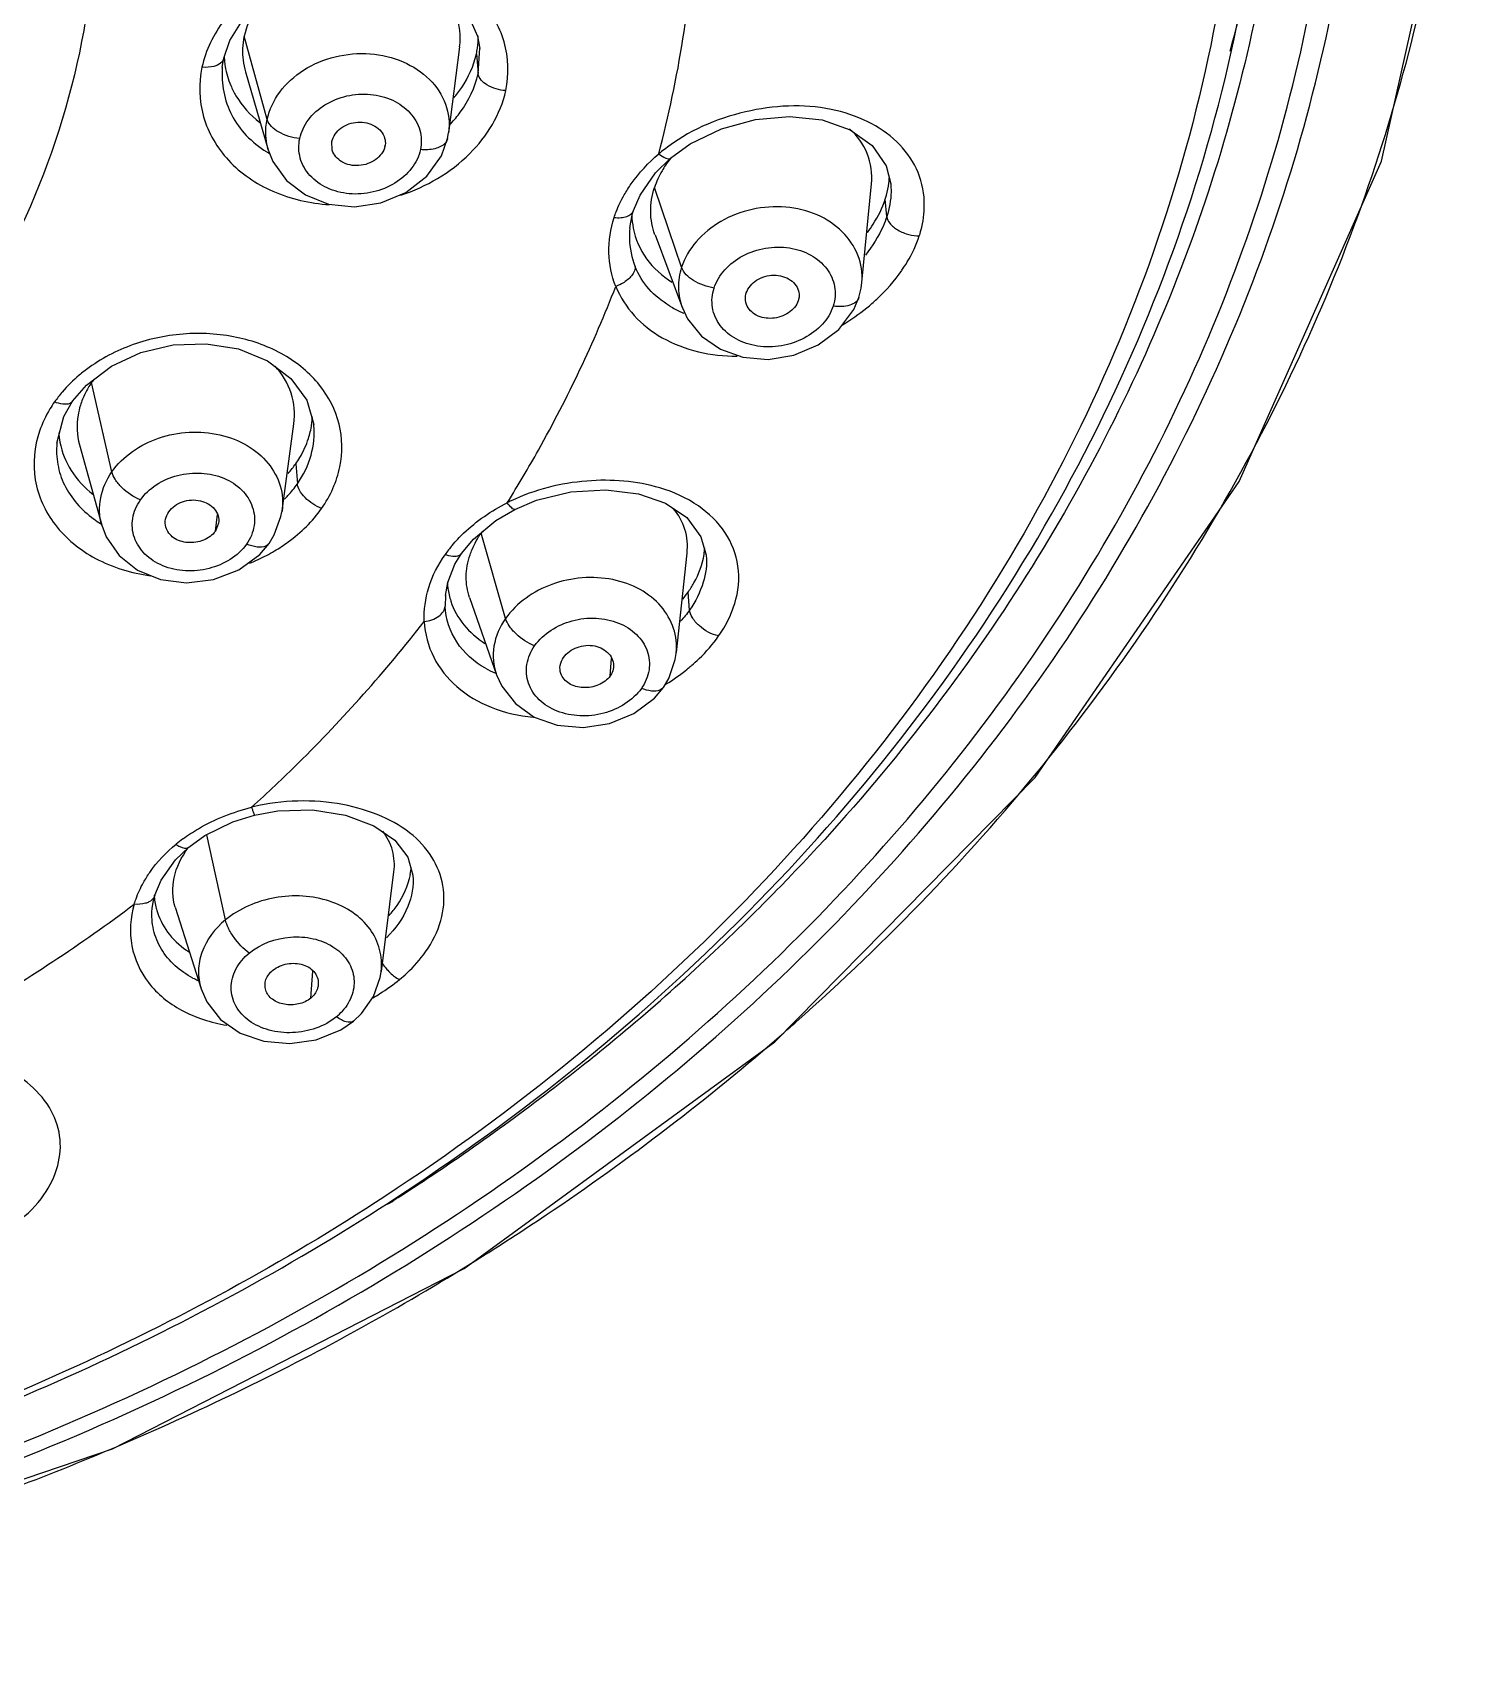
# Model space of a CAD drawing. Extents: x 0 to 1693, y 0 to 1240.
# Drawn here: x 945.77 to 969.07, y 615.3 to 641.74 of the extents above; entities that cross this region are included whole.
import ezdxf

# ---------------------------------------------------------------- set-up
doc = ezdxf.new("R2010")
doc.units = 0
doc.header["$LTSCALE"] = 14
doc.header["$MEASUREMENT"] = 0
doc.layers.add('DEF_LAYER_ASSEM_MEMBER', color=7, linetype='CONTINUOUS')

msp = doc.modelspace()

# ---------------------------------------------------------------- linework, layer by layer
at = {"layer": 'DEF_LAYER_ASSEM_MEMBER', "color": 7, "linetype": 'Continuous'}
for p, q in [((948.895, 641.321), (948.993, 641.612)), ((952.746, 641.507), (952.565, 640.102)), ((953.074, 641.483), (953.073, 641.485)), ((948.872, 641.173), (948.872, 641.168)), ((949.251, 641.096), (949.623, 639.827)), ((950.667, 639.818), (950.662, 639.961)), ((952.549, 640.011), (952.565, 640.102)), ((952.549, 640.011), (952.549, 640.01)), ((951.531, 639.903), (951.527, 639.881)), ((955.945, 639.447), (956.189, 639.688)), ((955.691, 639.083), (955.945, 639.447)), ((959.312, 637.659), (959.467, 639.267)), ((959.782, 639.269), (959.782, 639.266)), ((955.584, 638.833), (955.691, 639.083)), ((955.584, 638.833), (955.584, 638.833)), ((955.936, 638.439), (956.382, 637.241)), ((959.313, 637.656), (959.313, 637.663)), ((958.286, 637.418), (958.274, 637.36)), ((959.262, 637.412), (959.262, 637.411)), ((956.381, 637.243), (956.381, 637.241)), ((946.429, 635.719), (946.657, 635.984)), ((946.287, 635.469), (946.428, 635.719)), ((946.429, 635.719), (946.428, 635.719)), ((946.172, 635.036), (946.287, 635.469)), ((949.848, 633.927), (950.04, 635.35)), ((950.368, 635.326), (950.367, 635.337)), ((946.171, 635.043), (946.17, 635.036)), ((946.541, 635.006), (946.903, 633.696)), ((949.829, 633.839), (949.842, 633.915)), ((949.848, 633.927), (949.846, 633.915)), ((948.812, 633.729), (948.759, 633.597)), ((949.638, 633.398), (949.638, 633.398)), ((952.67, 633.058), (952.777, 633.234)), ((952.778, 633.234), (952.777, 633.234)), ((956.287, 631.613), (956.458, 633.238)), ((956.77, 633.206), (956.771, 633.199)), ((952.514, 632.551), (952.513, 632.549)), ((952.908, 632.512), (953.346, 631.252)), ((956.281, 631.599), (956.282, 631.611)), ((956.072, 631.046), (956.072, 631.046)), ((948.109, 628.231), (948.324, 628.437)), ((948.324, 628.437), (948.324, 628.437)), ((951.898, 628.273), (951.983, 627.977)), ((951.473, 626.408), (951.673, 628.036)), ((951.983, 627.977), (951.983, 627.976)), ((947.771, 627.653), (947.77, 627.653)), ((947.727, 627.43), (947.728, 627.437)), ((948.105, 627.454), (948.525, 626.123)), ((951.464, 626.4), (951.465, 626.409)), ((950.804, 625.452), (951.011, 625.595)), ((951.603, 622.625), (951.565, 622.601))]:
    msp.add_line(p, q, dxfattribs=at)
at = {"layer": 'DEF_LAYER_ASSEM_MEMBER', "color": 9, "linetype": 'Continuous'}
for p, q in [((949.604, 640.322), (949.229, 641.679)), ((953.019, 641.391), (953.048, 641.069)), ((953.048, 641.069), (953.074, 641.483)), ((951.527, 639.881), (951.53, 639.903)), ((956.162, 638.516), (955.926, 639.208)), ((959.718, 638.734), (959.693, 639.019)), ((956.369, 637.906), (956.162, 638.516)), ((947.068, 634.564), (946.738, 636.024)), ((950.071, 634.699), (950.097, 634.368)), ((948.759, 633.597), (948.791, 633.87)), ((953.495, 632.172), (953.098, 633.566)), ((952.513, 632.549), (952.509, 632.372)), ((956.498, 632.309), (956.475, 632.6)), ((955.202, 631.233), (955.226, 631.517)), ((948.923, 627.248), (948.617, 628.639)), ((950.317, 625.971), (950.348, 626.413))]:
    msp.add_line(p, q, dxfattribs=at)
at = {"layer": 'DEF_LAYER_ASSEM_MEMBER', "color": 7, "linetype": 'Continuous'}
for points in [[(934.626, 615.299), (940.81, 616.483), (947.081, 618.612), (952.817, 621.555), (957.892, 625.257), (962.14, 629.573), (965.468, 634.41), (967.791, 639.638), (969.068, 645.333)], [(948.993, 641.612), (949.24, 642.002), (949.596, 642.342), (950.042, 642.605), (950.552, 642.777), (951.093, 642.849), (951.631, 642.809), (952.129, 642.656), (952.551, 642.404), (952.861, 642.072), (953.038, 641.682), (953.073, 641.482)], [(948.872, 641.173), (948.89, 641.294), (948.895, 641.321)], [(956.189, 639.688), (956.511, 639.921), (957.021, 640.167), (957.574, 640.318), (958.132, 640.369), (958.661, 640.315), (959.118, 640.152), (959.478, 639.895), (959.708, 639.562), (959.782, 639.269)], [(949.622, 639.826), (949.698, 639.634), (949.919, 639.324), (950.229, 639.088), (950.605, 638.939), (951.027, 638.891), (951.462, 638.957), (951.868, 639.13), (952.208, 639.392), (952.448, 639.725), (952.549, 640.01)], [(955.523, 638.539), (955.532, 638.615), (955.569, 638.786), (955.584, 638.833)], [(959.262, 637.412), (959.3, 637.563), (959.313, 637.656)], [(956.381, 637.243), (956.464, 637.067), (956.694, 636.782), (957.001, 636.569), (957.37, 636.437), (957.781, 636.402), (958.203, 636.472), (958.599, 636.639), (958.936, 636.893), (959.178, 637.215), (959.262, 637.411)], [(946.657, 635.984), (947.061, 636.291), (947.541, 636.514), (948.068, 636.639), (948.611, 636.658), (949.137, 636.572), (949.609, 636.38), (949.99, 636.092), (950.25, 635.736), (950.366, 635.337)], [(953.644, 633.953), (954, 634.104), (954.563, 634.241), (955.133, 634.274), (955.663, 634.208), (956.108, 634.054), (956.453, 633.819), (956.685, 633.507), (956.77, 633.206)], [(952.778, 633.234), (952.97, 633.466), (953.336, 633.772), (953.644, 633.953)], [(946.903, 633.697), (946.976, 633.504), (947.187, 633.2), (947.487, 632.962), (947.863, 632.807), (948.29, 632.755), (948.73, 632.809), (949.142, 632.966)], [(949.638, 633.398), (949.721, 633.535), (949.829, 633.839)], [(949.142, 632.966), (949.485, 633.218), (949.638, 633.398)], [(952.513, 632.549), (952.551, 632.758), (952.67, 633.058)], [(956.072, 631.046), (956.159, 631.191), (956.266, 631.501), (956.281, 631.599)], [(953.346, 631.252), (953.432, 631.064), (953.656, 630.78), (953.962, 630.562), (954.34, 630.427), (954.76, 630.392), (955.19, 630.457), (955.59, 630.62)], [(955.59, 630.62), (955.924, 630.871), (956.072, 631.046)], [(948.324, 628.437), (948.588, 628.625), (949.042, 628.848), (949.398, 628.96)], [(949.398, 628.96), (949.777, 629.03), (950.345, 629.046), (950.884, 628.96), (951.345, 628.787), (951.686, 628.553), (951.898, 628.273)], [(947.77, 627.653), (947.872, 627.898), (948.109, 628.231)], [(947.728, 627.437), (947.742, 627.538), (947.771, 627.653)], [(951.011, 625.595), (951.144, 625.721), (951.338, 625.997), (951.448, 626.307), (951.464, 626.4)], [(948.525, 626.123), (948.617, 625.911), (948.843, 625.621), (949.161, 625.398), (949.548, 625.266), (949.974, 625.228), (950.405, 625.29), (950.804, 625.452)]]:
    msp.add_lwpolyline(points, dxfattribs=at)
at = {"layer": 'DEF_LAYER_ASSEM_MEMBER', "color": 9, "linetype": 'Continuous'}
for centre, radius, start, end in [((937.089, 644.715), 19.546, 345.3115, 356.5802), ((951.01, 641.729), 2.172, 316.4737, 317.0785), ((950.588, 641.394), 1.883, 238.2117, 238.5849), ((950.6, 641.413), 1.906, 238.5867, 239.8542), ((957.757, 637.69), 2.716, 127.918, 130.3865), ((957.026, 638.683), 1.647, 238.852, 245.8701), ((957.064, 638.765), 1.737, 245.8257, 247.668), ((957.175, 639.985), 3.525, 301.0991, 308.9713), ((948.111, 634.28), 2.44, 130.1962, 139.3657), ((948.158, 634.224), 2.513, 127.914, 130.1978), ((948.04, 634.342), 2.345, 139.391, 144.3832), ((954.906, 631.321), 3.069, 115.4257, 116.7538), ((947.847, 635.258), 1.814, 233.6675, 237.9533), ((947.865, 635.286), 1.847, 237.9422, 238.6648), ((954.369, 631.902), 2.277, 140.0886, 144.8262), ((948.158, 635.922), 3.076, 292.1048, 297.7676), ((948.201, 635.839), 2.983, 297.7731, 300.6856), ((953.964, 632.761), 1.614, 240.3931, 246.5046), ((953.99, 632.819), 1.677, 246.4734, 247.4671), ((954.348, 633.958), 3.361, 301.6729, 308.9691), ((954.495, 633.771), 3.123, 309.0268, 310.5852), ((950.147, 625.898), 3.289, 103.5384, 104.0008), ((949.825, 626.403), 2.693, 126.3607, 129.3653), ((952.284, 627.09), 0.974, 214.9474, 220.6416), ((949.105, 627.674), 1.548, 242.6113, 245.8636), ((950.157, 626.366), 0.908, 309.521, 317.9888), ((932.224, 655.047), 39.306, 303.9231, 311.0513), ((933.186, 653.897), 37.806, 311.0971, 311.509), ((931.801, 655.666), 40.055, 301.9568, 303.9302), ((930.988, 657.028), 41.641, 295.9803, 301.9145), ((930.053, 658.937), 43.766, 293.1439, 295.9867), ((929.206, 660.948), 45.949, 288.4131, 293.1285)]:
    msp.add_arc(centre, radius, start, end, dxfattribs=at)
at = {"layer": 'DEF_LAYER_ASSEM_MEMBER', "color": 7, "linetype": 'Continuous'}
for centre, radius, start, end in [((939.858, 648.526), 26.431, 344.4441, 349.0931), ((950.394, 641.43), 1.191, 167.9565, 177.5676), ((951.681, 641.677), 1.368, 351.9268, 0.3809), ((950.277, 641.411), 1.376, 182.3309, 185.4622), ((950.271, 641.411), 1.371, 185.4653, 189.4652), ((951.672, 641.679), 1.378, 347.9541, 351.9271), ((950.287, 641.415), 1.387, 189.512, 202.9339), ((957.594, 638.586), 1.786, 142.0024, 146.4965), ((958.464, 639.443), 1.298, 352.7401, 357.4225), ((956.876, 638.804), 1.322, 182.1751, 191.2496), ((947.87, 635.232), 1.381, 145.0288, 153.6644), ((947.926, 635.193), 1.449, 142.1784, 145.0444), ((947.8, 635.267), 1.303, 153.6658, 162.766), ((949.01, 635.529), 1.334, 352.0367, 357.1677), ((947.485, 635.287), 1.286, 183.8269, 190.6708), ((948.947, 635.539), 1.398, 342.1669, 351.5331), ((948.991, 635.532), 1.353, 351.5882, 352.0467), ((954.358, 632.685), 1.537, 143.717, 145.0561), ((955.578, 633.396), 1.17, 351.2399, 356.6322), ((953.747, 632.82), 1.202, 182.4271, 192.6123), ((953.698, 632.81), 1.152, 192.6628, 197.9936), ((954.889, 633.709), 1.935, 320.9195, 325.0229), ((949.533, 627.514), 1.521, 142.6842, 143.4753), ((950.854, 628.19), 1.105, 349.5607, 355.9135), ((934.1, 650.989), 33.29, 314.716, 315.8369), ((948.865, 627.715), 1.107, 183.3113, 194.4747), ((948.863, 627.715), 1.105, 194.4943, 198.1598), ((933.445, 651.661), 34.229, 308.9222, 314.7039), ((932.163, 653.217), 36.245, 303.7366, 308.9532), ((931.482, 654.199), 37.44, 302.7602, 303.768), ((931.368, 654.375), 37.65, 302.5099, 302.7608)]:
    msp.add_arc(centre, radius, start, end, dxfattribs=at)
at = {"layer": 'DEF_LAYER_ASSEM_MEMBER', "color": 9, "linetype": 'Continuous'}
for points, start_tangent, end_tangent in [([(934.987, 615.658), (948.508, 619.754), (954.35, 623.277), (959.302, 627.631), (963.195, 632.667), (965.893, 638.212), (967.304, 644.073), (967.378, 650.048), (966.115, 655.932), (963.556, 661.521), (959.79, 666.623), (954.947, 671.061), (949.195, 674.683), (942.731, 677.363), (928.579, 679.564)], (0.990632, 0.136562), (-1, 0)), ([(934.916, 615.868), (948.308, 619.922), (954.094, 623.41), (959, 627.722), (962.856, 632.709), (965.53, 638.2), (966.928, 644.004), (967.003, 649.922), (965.752, 655.75), (963.218, 661.285), (959.489, 666.338), (954.693, 670.734), (948.997, 674.321), (942.595, 676.975), (928.579, 679.155)], (0.990658, 0.136371), (-1, 0)), ([(965.533, 646.669), (964.6, 639.85), (961.848, 633.376), (957.416, 627.573), (951.527, 622.734)], (0, -1), (-0.83663, -0.547769)), ([(958.241, 625.586), (962.364, 629.896), (965.586, 634.722), (967.805, 639.91), (968.964, 645.328)], (0.748849, 0.662741), (0.112769, 0.993621)), ([(946.807, 643.986), (946.457, 641.048), (945.42, 638.223), (943.736, 635.618), (941.469, 633.336), (938.707, 631.462), (935.555, 630.07), (928.579, 628.923)], (0, -1), (-1, 0)), ([(953.498, 640.792), (953.471, 641.589), (953.071, 642.289), (952.362, 642.788), (951.453, 643.016), (950.477, 642.935), (949.579, 642.561), (948.899, 641.942), (948.54, 641.174)], (0.210001, 0.977701), (-0.218531, -0.97583)), ([(948.895, 641.321), (948.884, 641.289), (948.791, 641.208)], (-0.208609, -0.977999), (-0.907335, -0.420408)), ([(949.604, 640.322), (949.81, 640.767), (950.198, 641.126), (950.716, 641.344), (951.285, 641.392), (951.822, 641.261), (952.253, 640.974), (952.514, 640.57), (952.566, 640.106)], (0.208629, 0.977995), (-0.128122, -0.991758)), ([(948.54, 641.174), (948.566, 640.366), (948.973, 639.654), (949.696, 639.15), (950.621, 638.93)], (-0.207838, -0.978163), (0.99813, -0.061129)), ([(948.791, 641.208), (948.736, 641.188), (948.541, 641.174)], (-0.907335, -0.420408), (-0.99582, 0.091342)), ([(948.872, 641.168), (949.027, 640.391), (949.264, 640.06), (949.596, 639.793)], (-0.089016, -0.99603), (0.849999, -0.526785)), ([(952.6, 640.25), (952.757, 640.44), (953.048, 641.069)], (0.680992, 0.732291), (0.20868, 0.977984)), ([(953.498, 640.792), (953.343, 640.819), (953.192, 640.885), (953.048, 641.069)], (-0.998052, 0.062386), (-0.090074, 0.995935)), ([(950.136, 640.01), (950.277, 640.314), (950.547, 640.558), (950.903, 640.704), (951.292, 640.73), (951.653, 640.633), (951.935, 640.428), (952.095, 640.146), (952.106, 639.828)], (0.208706, 0.977979), (-0.20868, -0.977984)), ([(951.787, 639.085), (952.91, 639.763), (953.498, 640.792)], (0.949525, 0.313692), (0.210232, 0.977652)), ([(960.33, 638.985), (960.202, 639.516), (959.881, 639.955), (959.407, 640.283), (958.81, 640.484), (957.41, 640.445), (956.087, 639.832)], (-0.040875, 0.999164), (-0.788775, -0.614682)), ([(949.623, 639.827), (949.585, 640.197), (949.604, 640.322)], (-0.281531, 0.959552), (0.20877, 0.977965)), ([(950.136, 640.01), (949.789, 640.118), (949.604, 640.322)], (-0.995761, 0.091982), (-0.266603, 0.963806)), ([(952.106, 639.828), (951.962, 639.524), (951.69, 639.282), (951.334, 639.136), (950.945, 639.108), (950.583, 639.203), (950.301, 639.408), (950.144, 639.691), (950.136, 640.01)], (-0.208679, -0.977984), (0.208705, 0.977979)), ([(952.549, 640.01), (952.544, 639.991), (952.51, 639.934)], (-0.211851, -0.977302), (-0.661075, -0.75032)), ([(952.51, 639.934), (952.342, 639.843), (952.106, 639.828)], (-0.661075, -0.75032), (-0.995764, 0.091945)), ([(955.432, 639.088), (955.546, 639.268), (955.996, 639.759)], (0.494684, 0.869073), (0.759231, 0.650821)), ([(955.997, 639.759), (956.112, 639.688), (956.189, 639.688)], (0.786377, -0.617747), (0.76206, 0.647506)), ([(959.782, 639.266), (959.787, 639.138), (959.718, 638.734)], (0.092667, -0.995697), (-0.307886, -0.951423)), ([(955.268, 638.72), (955.301, 638.813), (955.432, 639.088)], (0.311979, 0.950089), (0.494684, 0.869073)), ([(959.313, 637.663), (959.247, 638.104), (958.991, 638.486), (958.583, 638.761), (958.07, 638.889), (957.52, 638.85), (957.01, 638.654), (956.608, 638.324), (956.369, 637.906)], (0.088005, 0.99612), (-0.308394, -0.951259)), ([(960.249, 638.419), (960.289, 638.562), (960.329, 638.983)], (0.314094, 0.949392), (-0.051416, 0.998677)), ([(955.294, 637.594), (955.182, 638.145), (955.268, 638.72)], (-0.368507, 0.929625), (0.305995, 0.952033)), ([(955.268, 638.72), (955.38, 638.717), (955.475, 638.736), (955.584, 638.833)], (0.992587, -0.121538), (0.309345, 0.95095)), ([(959.718, 638.734), (959.657, 638.574), (959.368, 638.107)], (-0.308957, -0.951076), (-0.624966, -0.780652)), ([(959.718, 638.734), (959.765, 638.627), (959.896, 638.516), (960.08, 638.441), (960.249, 638.419)], (0.087917, -0.996128), (0.999901, 0.014049)), ([(955.522, 638.539), (955.517, 638.378), (955.612, 637.916)], (-0.092957, -0.99567), (0.375818, -0.926693)), ([(959.964, 637.857), (960.053, 637.994), (960.249, 638.419)], (0.573796, 0.818998), (0.303044, 0.952976)), ([(956.899, 637.568), (957.073, 637.865), (957.368, 638.093), (957.739, 638.218), (958.129, 638.222), (958.478, 638.104), (958.737, 637.883), (958.866, 637.592), (958.843, 637.273)], (0.308414, 0.951252), (-0.308442, -0.951243)), ([(955.612, 637.916), (955.588, 637.826), (955.47, 637.688), (955.294, 637.594)], (-0.033076, -0.999453), (-0.944078, -0.329724)), ([(956.174, 637.274), (955.836, 637.554), (955.612, 637.916)], (-0.855342, 0.518064), (-0.374553, 0.927205)), ([(956.369, 637.906), (956.318, 637.57), (956.381, 637.243)], (-0.308437, -0.951245), (0.350625, -0.936516)), ([(956.899, 637.568), (956.561, 637.693), (956.369, 637.906)], (-0.988708, 0.149853), (-0.321947, 0.946758)), ([(959.392, 637.244), (959.554, 637.385), (959.963, 637.855)], (0.776628, 0.629959), (0.568567, 0.822637)), ([(953.524, 634.062), (954.032, 634.922), (955.294, 637.594)], (0.528644, 0.848844), (0.361658, 0.932311)), ([(955.294, 637.594), (955.595, 637.12), (956.052, 636.757), (957.273, 636.456)], (0.372442, -0.928055), (0.999982, 0.005966)), ([(958.843, 637.273), (958.667, 636.977), (958.37, 636.751), (957.999, 636.625), (957.609, 636.62), (957.258, 636.736), (957, 636.956), (956.873, 637.249), (956.899, 637.568)], (-0.308442, -0.951243), (0.308414, 0.951252)), ([(959.262, 637.411), (959.212, 637.338), (959.115, 637.287), (958.985, 637.265), (958.843, 637.273)], (-0.311662, -0.950193), (-0.988708, 0.149857)), ([(950.493, 633.968), (950.791, 634.648), (950.777, 635.347), (950.46, 635.98), (949.88, 636.472), (949.106, 636.762), (948.231, 636.816), (947.364, 636.624), (946.614, 636.207)], (0.572873, 0.819644), (-0.788854, -0.614581)), ([(946.428, 635.719), (946.383, 635.682), (946.27, 635.671), (946.133, 635.708)], (-0.572362, -0.820001), (-0.923389, 0.383866)), ([(946.133, 635.708), (946.059, 635.593), (945.889, 635.231)], (-0.572591, -0.819841), (-0.323234, -0.946319)), ([(945.889, 635.231), (945.819, 634.435), (946.142, 633.704), (946.803, 633.153), (947.699, 632.869)], (-0.323234, -0.946319), (0.990814, -0.135234)), ([(947.068, 634.564), (947.832, 635.116), (948.331, 635.212), (948.833, 635.17), (949.279, 634.994), (949.619, 634.704), (949.817, 634.335), (949.848, 633.927)], (0.572642, 0.819805), (-0.134827, -0.990869)), ([(950.097, 634.368), (950.32, 634.837), (950.367, 635.325)], (0.572727, 0.819746), (-0.087809, 0.996137)), ([(946.172, 635.036), (946.187, 634.685), (946.295, 634.353), (946.772, 633.797)], (-0.089469, -0.99599), (0.80546, -0.592651)), ([(946.903, 633.697), (946.887, 634.139), (947.068, 634.564)], (-0.265318, 0.964161), (0.572834, 0.819671)), ([(947.536, 634.107), (947.231, 634.31), (947.121, 634.444), (947.068, 634.564)], (-0.923148, 0.384446), (-0.220553, 0.975375)), ([(947.536, 634.107), (947.793, 634.353), (948.142, 634.507), (948.531, 634.544), (948.898, 634.46), (949.19, 634.268), (949.362, 633.996), (949.391, 633.687), (949.268, 633.385)], (0.572747, 0.819732), (-0.572727, -0.819746)), ([(956.015, 634.303), (954.823, 634.416), (953.588, 634.093)], (-0.958196, 0.286112), (-0.903121, -0.429387)), ([(949.885, 634.118), (949.943, 634.178), (950.097, 634.368)], (0.709872, 0.70433), (0.572727, 0.819746)), ([(950.493, 633.968), (950.223, 634.145), (950.131, 634.266), (950.097, 634.368)], (-0.93401, 0.357246), (-0.077379, 0.997002)), ([(957.236, 632.414), (957.289, 633.027), (957.079, 633.571), (956.643, 634.009), (956.015, 634.303)], (0.291249, 0.956647), (-0.958196, 0.286112)), ([(949.268, 633.385), (948.658, 632.989), (948.27, 632.951), (947.901, 633.033), (947.609, 633.224), (947.436, 633.496), (947.41, 633.805), (947.536, 634.107)], (-0.572727, -0.819746), (0.572747, 0.819732)), ([(949.724, 633.274), (949.949, 633.423), (950.493, 633.968)], (0.859909, 0.510448), (0.574322, 0.818629)), ([(952.622, 633.363), (952.811, 633.564), (953.524, 634.062)], (0.641216, 0.76736), (0.89109, 0.453827)), ([(953.644, 633.953), (953.624, 633.955), (953.595, 633.976), (953.524, 634.062)], (-0.892415, -0.451215), (-0.576112, 0.817371)), ([(949.638, 633.398), (949.581, 633.353), (949.439, 633.338), (949.268, 633.385)], (-0.572902, -0.819624), (-0.923162, 0.38441)), ([(952.168, 632.122), (952.241, 632.676), (952.508, 633.213)], (-0.043016, 0.999074), (0.571423, 0.820655)), ([(952.777, 633.234), (952.736, 633.2), (952.637, 633.184), (952.507, 633.213)], (-0.572141, -0.820155), (-0.938865, 0.344284)), ([(956.771, 633.199), (956.722, 632.762), (956.498, 632.309)], (0.091384, -0.995816), (-0.571999, -0.820254)), ([(956.282, 631.611), (956.236, 632.01), (956.033, 632.367), (955.692, 632.644), (955.245, 632.805), (954.746, 632.834), (954.252, 632.728), (953.495, 632.172)], (0.091819, 0.995776), (-0.572683, -0.819777)), ([(952.168, 632.121), (952.406, 632.209), (952.509, 632.372)], (0.992826, 0.119567), (0.076341, 0.997082)), ([(953.167, 631.358), (952.7, 631.787), (952.509, 632.372)], (-0.869121, 0.494599), (-0.046831, 0.998903)), ([(956.498, 632.309), (956.353, 632.126)], (-0.573466, -0.819229), (-0.660953, -0.750428)), ([(956.973, 631.885), (956.657, 632.054), (956.539, 632.193), (956.498, 632.309)], (-0.977762, 0.209717), (-0.077472, 0.996995)), ([(956.973, 631.885), (957.058, 632.015), (957.235, 632.413)], (0.577104, 0.816671), (0.286187, 0.958174)), ([(949.351, 629.088), (950.112, 629.81), (952.168, 632.122)], (0.739488, 0.67317), (0.614584, 0.788852)), ([(952.168, 632.121), (952.323, 631.539), (952.702, 631.058), (953.259, 630.722), (953.945, 630.56)], (0.049076, -0.998795), (0.995617, -0.093528)), ([(953.495, 632.172), (953.306, 631.718), (953.346, 631.252)], (-0.572731, -0.819743), (0.328755, -0.944415)), ([(953.97, 631.725), (953.667, 631.92), (953.553, 632.052), (953.495, 632.172)], (-0.928739, 0.370735), (-0.273992, 0.961732)), ([(953.97, 631.725), (954.581, 632.132), (954.972, 632.175), (955.341, 632.096), (955.634, 631.908), (955.808, 631.64), (955.837, 631.332), (955.713, 631.029)], (0.572706, 0.819761), (-0.572728, -0.819746)), ([(956.528, 631.401), (956.655, 631.515), (956.973, 631.885)], (0.761913, 0.64768), (0.568129, 0.82294)), ([(955.713, 631.029), (955.099, 630.625), (954.708, 630.582), (954.338, 630.659), (954.043, 630.845), (953.87, 631.113), (953.844, 631.422), (953.97, 631.725)], (-0.572727, -0.819746), (0.572706, 0.819761)), ([(956.072, 631.046), (956.016, 631.002), (955.879, 630.986), (955.713, 631.029)], (-0.572634, -0.819811), (-0.928736, 0.370741)), ([(952.19, 626.728), (952.44, 627.24), (952.481, 627.747), (952.325, 628.218), (951.985, 628.625), (951.476, 628.937), (950.838, 629.131), (949.377, 629.095)], (0.576003, 0.817447), (-0.972212, -0.234102)), ([(948.228, 628.571), (948.481, 628.737), (949.351, 629.088)], (0.805176, 0.593035), (0.969467, 0.245221)), ([(949.351, 629.088), (949.367, 629.036), (949.381, 628.995), (949.392, 628.969), (949.398, 628.96)], (0.283788, -0.958887), (0.970866, 0.239625)), ([(947.584, 627.857), (947.689, 628.025), (948.117, 628.485)], (0.486082, 0.873913), (0.770105, 0.637917)), ([(948.117, 628.484), (948.181, 628.446), (948.324, 628.437)], (0.82264, -0.568563), (0.77191, 0.635732)), ([(947.434, 627.504), (947.464, 627.593), (947.584, 627.857)], (0.289964, 0.957038), (0.486082, 0.873913)), ([(951.983, 627.976), (951.901, 627.466), (951.554, 626.957)], (0.093037, -0.995663), (-0.697181, -0.716895)), ([(947.672, 627.541), (947.619, 627.52), (947.433, 627.504)], (-0.884382, -0.466763), (-0.995337, 0.096455)), ([(947.77, 627.653), (947.757, 627.621), (947.672, 627.541)], (-0.287972, -0.957639), (-0.884382, -0.466763)), ([(951.465, 626.409), (951.439, 626.767), (951.283, 627.097), (951.003, 627.368), (950.624, 627.552), (950.186, 627.636), (949.728, 627.61), (948.923, 627.248)], (0.111713, 0.99374), (-0.770822, -0.637051)), ([(943.764, 625.177), (944.724, 625.711), (947.434, 627.504)], (0.882881, 0.469597), (0.800004, 0.599995)), ([(947.433, 627.504), (947.396, 626.826), (947.668, 626.225), (948.205, 625.776), (948.944, 625.529)], (-0.285027, -0.95852), (0.986186, -0.165644)), ([(948.393, 626.299), (947.877, 626.773), (947.751, 627.086), (947.727, 627.43)], (-0.887754, 0.460318), (0.087244, 0.996187)), ([(948.923, 627.248), (948.539, 626.718), (948.483, 626.42), (948.525, 626.125)], (-0.770865, -0.636999), (0.300638, -0.953738)), ([(949.311, 626.707), (949.063, 626.962), (948.971, 627.116), (948.923, 627.248)], (-0.807332, 0.590098), (-0.215064, 0.9766)), ([(949.311, 626.707), (949.985, 626.968), (950.354, 626.942), (950.676, 626.811), (950.907, 626.595), (951.017, 626.322), (950.991, 626.031), (950.831, 625.759)], (0.770842, 0.637026), (-0.668502, -0.743711)), ([(951.763, 626.274), (951.886, 626.381), (952.188, 626.727)], (0.773732, 0.633512), (0.572345, 0.820013)), ([(950.734, 625.666), (950.02, 625.407), (949.636, 625.449), (949.311, 625.601), (949.093, 625.843), (949.016, 626.138), (949.092, 626.442), (949.311, 626.707)], (-0.770857, -0.637008), (0.770842, 0.637026)), ([(951.545, 626.456), (951.571, 626.426), (951.652, 626.349)], (0.650772, -0.759273), (0.765176, -0.643821)), ([(951.329, 625.976), (951.445, 626.045), (951.763, 626.274)], (0.870362, 0.492413), (0.768231, 0.640173)), ([(951.652, 626.349), (951.682, 626.325), (951.763, 626.274)], (0.765176, -0.643821), (0.892742, -0.450568)), ([(951.011, 625.595), (950.894, 625.583), (950.816, 625.615), (950.734, 625.666)], (-0.770883, -0.636977), (-0.807326, 0.590106)), ([(945.534, 622.315), (945.958, 622.756), (946.186, 623.236), (946.217, 623.722), (946.049, 624.185), (945.685, 624.592), (945.155, 624.911), (943.763, 625.177)], (0.78298, 0.622047), (-0.999603, -0.028179)), ([(951.527, 622.734), (940.729, 617.83), (928.579, 616.132)], (-0.83663, -0.547769), (-1, 0))]:
    msp.add_spline(points, degree=3, dxfattribs=dict(at, start_tangent=start_tangent, end_tangent=end_tangent))
at = {"layer": 'DEF_LAYER_ASSEM_MEMBER', "color": 7, "linetype": 'Continuous'}
for points, start_tangent, end_tangent in [([(951.593, 622.635), (957.626, 627.554), (962.181, 633.485), (965.016, 640.127), (965.979, 647.138)], (0.839046, 0.544061), (0, 1)), ([(966.279, 647.294), (965.742, 642.052), (964.144, 636.959), (961.532, 632.161), (957.981, 627.795)], (-0.000029, -1), (-0.69669, -0.717372)), ([(952.746, 641.507), (952.691, 642.035), (952.403, 642.494)], (0.127334, 0.99186), (-0.696548, 0.717511)), ([(949.506, 642.253), (949.411, 642.117), (949.229, 641.679)], (-0.616056, -0.787703), (-0.208708, -0.977978)), ([(949.204, 641.481), (949.251, 641.096)], (-0.042201, -0.999109), (0.281533, -0.959551)), ([(952.653, 640.673), (952.779, 640.841), (953.019, 641.391)], (0.643249, 0.765657), (0.20868, 0.977984)), ([(949.01, 640.874), (949.095, 640.706), (949.482, 640.272)], (0.389667, -0.920956), (0.790138, -0.612929)), ([(950.662, 639.961), (950.808, 640.178), (951.082, 640.276), (951.23, 640.265), (951.362, 640.212), (951.463, 640.126), (951.522, 640.015)], (0.208704, 0.977979), (0.276781, -0.960933)), ([(951.522, 640.015), (951.531, 639.903)], (0.276781, -0.960933), (-0.128049, -0.991768)), ([(959.467, 639.267), (959.399, 639.764), (959.111, 640.168)], (0.093762, 0.995595), (-0.748148, 0.663532)), ([(951.527, 639.881), (951.377, 639.667), (951.248, 639.599), (951.101, 639.568), (950.825, 639.627), (950.725, 639.71), (950.667, 639.818)], (-0.20868, -0.977984), (-0.281553, 0.959546)), ([(956.105, 639.572), (956.05, 639.483), (955.926, 639.208)], (-0.551553, -0.83414), (-0.308425, -0.951249)), ([(955.934, 638.438), (955.864, 638.813), (955.926, 639.208)], (-0.354482, 0.935063), (0.308425, 0.951249)), ([(959.693, 639.019), (959.712, 639.084), (959.752, 639.279)], (0.308442, 0.951243), (0.125991, 0.992031)), ([(959.403, 638.477), (959.495, 638.609), (959.693, 639.019)], (0.603902, 0.797059), (0.308442, 0.951243)), ([(955.579, 638.546), (955.796, 638.047), (956.212, 637.665)], (0.195603, -0.980683), (0.851783, -0.523894)), ([(957.425, 637.488), (957.593, 637.695), (957.876, 637.777), (958.145, 637.698), (958.237, 637.606), (958.283, 637.492)], (0.308418, 0.951251), (0.172358, -0.985034)), ([(957.428, 637.296), (957.413, 637.44), (957.425, 637.488)], (-0.349955, 0.936767), (0.308418, 0.951251)), ([(958.274, 637.36), (958.115, 637.164), (957.85, 637.074), (957.587, 637.125), (957.428, 637.296)], (-0.308442, -0.951243), (-0.349955, 0.936767)), ([(958.283, 637.492), (958.286, 637.418)], (0.172358, -0.985034), (-0.095227, -0.995456)), ([(950.04, 635.35), (949.996, 635.849), (949.733, 636.291)], (0.134316, 0.990939), (-0.675547, 0.737317)), ([(946.555, 635.653), (946.517, 635.491), (946.541, 635.006)], (-0.295369, -0.955383), (0.267166, -0.963651)), ([(946.222, 635.049), (946.407, 634.586), (946.76, 634.199)], (0.185425, -0.982658), (0.784498, -0.620132)), ([(950.071, 634.699), (950.135, 634.798), (950.278, 635.111)], (0.572727, 0.819746), (0.305587, 0.952164)), ([(949.946, 634.541), (950.071, 634.699)], (0.665532, 0.746369), (0.572728, 0.819746)), ([(947.95, 633.663), (947.945, 633.791), (947.998, 633.914)], (-0.266822, 0.963746), (0.572746, 0.819733)), ([(947.998, 633.914), (948.221, 634.076), (948.514, 634.093), (948.744, 633.957), (948.802, 633.849), (948.811, 633.729)], (0.572746, 0.819733), (-0.133758, -0.991014)), ([(956.458, 633.238), (956.423, 633.626), (956.239, 633.964)], (0.108978, 0.994044), (-0.637041, 0.77083)), ([(948.759, 633.597), (948.566, 633.451), (948.308, 633.411), (948.077, 633.49), (947.95, 633.663)], (-0.572727, -0.819746), (-0.266822, 0.963746)), ([(952.915, 633.209), (952.95, 633.3), (953.098, 633.566)], (0.321753, 0.946824), (0.572721, 0.819751)), ([(952.908, 632.512), (952.853, 632.852), (952.915, 633.209)], (-0.330336, 0.943863), (0.321753, 0.946824)), ([(956.475, 632.6), (956.57, 632.752), (956.735, 633.218)], (0.572727, 0.819746), (0.151857, 0.988403)), ([(952.602, 632.454), (952.814, 632.068), (953.159, 631.765)], (0.309113, -0.951025), (0.84701, -0.531577)), ([(954.441, 631.536), (954.662, 631.699), (954.952, 631.722), (955.183, 631.594), (955.243, 631.49), (955.255, 631.372)], (0.572709, 0.819759), (-0.10485, -0.994488)), ([(954.398, 631.272), (954.387, 631.405), (954.441, 631.536)], (-0.328501, 0.944504), (0.572709, 0.819759)), ([(955.202, 631.233), (955.014, 631.087), (954.761, 631.042), (954.531, 631.11), (954.398, 631.272)], (-0.572727, -0.819746), (-0.328501, 0.944504)), ([(955.255, 631.372), (955.223, 631.266), (955.202, 631.233)], (-0.10485, -0.994488), (-0.572727, -0.819746)), ([(951.674, 628.036), (951.649, 628.382), (951.494, 628.695)], (0.120804, 0.992676), (-0.599616, 0.800288)), ([(948.104, 627.454), (948.085, 627.935), (948.311, 628.419)], (-0.296472, 0.955042), (0.595154, 0.803612)), ([(951.597, 627.32), (951.724, 627.483), (951.941, 627.99)], (0.658175, 0.752865), (0.180836, 0.983513)), ([(947.813, 627.37), (948.01, 627.009), (948.334, 626.722)], (0.311659, -0.950194), (0.844016, -0.536319)), ([(949.696, 626.426), (949.931, 626.531), (950.191, 626.515), (950.383, 626.383), (950.437, 626.181)], (0.770845, 0.637023), (-0.122325, -0.99249)), ([(949.58, 626.102), (949.585, 626.273), (949.696, 626.426)], (-0.301501, 0.953466), (0.770845, 0.637023)), ([(950.317, 625.971), (950.116, 625.876), (949.885, 625.87), (949.689, 625.952), (949.58, 626.102)], (-0.770857, -0.637008), (-0.301501, 0.953466)), ([(950.437, 626.181), (950.424, 626.124), (950.317, 625.971)], (-0.122325, -0.99249), (-0.770857, -0.637008)), ([(928.575, 616.059), (940.743, 617.747), (951.594, 622.635)], (1, -0.00009), (0.839042, 0.544067))]:
    msp.add_spline(points, degree=3, dxfattribs=dict(at, start_tangent=start_tangent, end_tangent=end_tangent))

doc.saveas('drawing.dxf')
